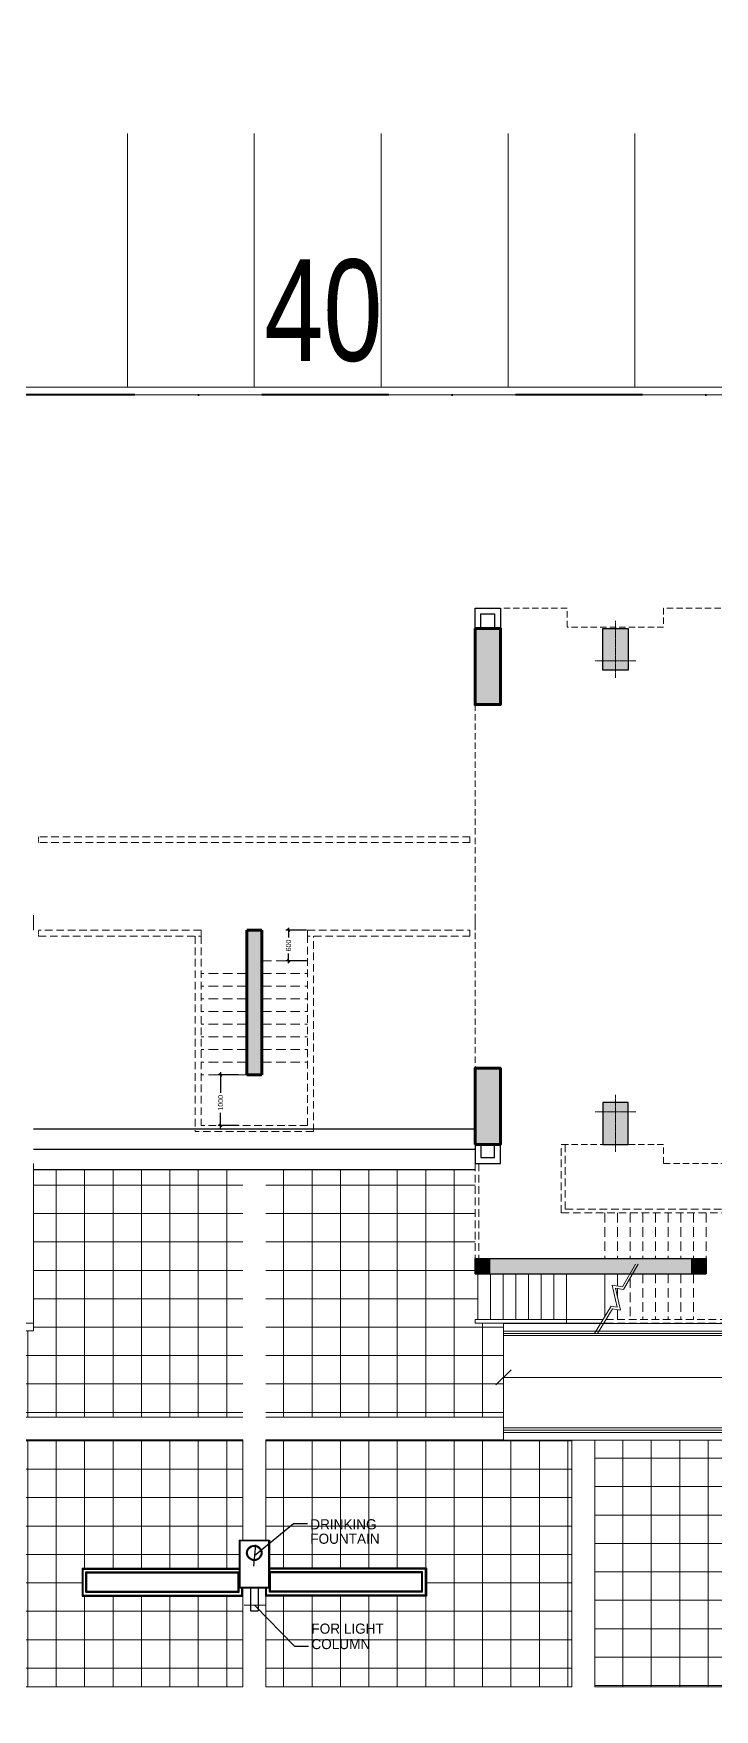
# Model space of a CAD drawing. Header units: inches. Extents: x 5542223 to 12533222, y 497239 to 5189502.
# Drawn here: x 6799452 to 6812870, y 2078494 to 2111526 of the extents above; entities that cross this region are included whole.
import ezdxf

# ---------------------------------------------------------------- set-up
doc = ezdxf.new("R2010")
doc.units = ezdxf.units.IN
doc.header["$MEASUREMENT"] = 0
for name, pattern in [('CENTER2', [1.125, 0.75, -0.125, 0.125, -0.125]), ('DASHDOT', [1, 0.5, -0.25, 0, -0.25]), ('HIDDEN', [0.375, 0.25, -0.125]), ('HIDDEN2', [0.1875, 0.125, -0.0625]), ('HIDDENX2', [0.75, 0.5, -0.25])]:
    doc.linetypes.add(name, pattern=pattern)
doc.layers.get('0').update_dxf_attribs({"color": 1})
for name, color, linetype, lineweight in [('Area_parking', 7, 'DASHDOT', 40), ('col', 7, 'Continuous', 30), ('grid', 7, 'CENTER2', 9), ('hatch_col', 8, 'Continuous', 5), ('HosGreenHatch', 7, 'Continuous', 5), ('HosPlanter', 7, 'Continuous', 13), ('HosRamp', 7, 'Continuous', 13), ('HosSteps', 7, 'Continuous', 13), ('LS PAVMNT', 8, 'Continuous', 5), ('PARKING NO TXT', 7, 'Continuous', 9), ('PROJECTION', 7, 'HIDDEN', 18), ('railing', 253, 'Continuous', 15), ('RAILING_ABOVE', 7, 'HIDDENX2', 18), ('Road', 7, 'Continuous', 15), ('Road_CStone', 8, 'Continuous', 15), ('S_Parkingbays', 7, 'Continuous', 13), ('S_Stair_Projection', 7, 'HIDDEN2', 18), ('STAIR', 253, 'Continuous', 5), ('TEXT', 7, 'Continuous', 20), ('WALL', 7, 'Continuous', 30)]:
    doc.layers.add(name, color=color, linetype=linetype, lineweight=lineweight)
doc.styles.add('Parking_txt', font='arial.ttf', dxfattribs={"width": 0.75})
doc.styles.add('style1', font='ROMANS.SHX', dxfattribs={"width": 0.75, "height": 750})
doc.styles.add('style2', font='ROMANS.SHX', dxfattribs={"width": 0.8})
doc.styles.add('WMF-Arial2', font='arial.ttf')
doc.dimstyles.new('nuts', dxfattribs={"dimscale": 0, "dimtxt": 300, "dimasz": 250, "dimexe": 100, "dimexo": 50, "dimgap": 100, "dimtad": 1, "dimdec": 0, "dimzin": 0, "dimdsep": 46, "dimtxsty": 'style1', "dimblk": 'OBLIQUE', "dimcen": 250, "dimdle": 100, "dimclrd": 256, "dimclre": 256, "dimclrt": 256, "dimadec": 0, "dimazin": 0, "dimtfac": 1, "dimtdec": 0, "dimtmove": 2, "dimatfit": 3, "dimldrblk": 'OBLIQUE', "dimfxl": 1, "dimlwd": -1, "dimlwe": -1, "dimarcsym": 0})
doc.dimstyles.new('nuts1', dxfattribs={"dimscale": 0, "dimtxt": 200, "dimasz": 250, "dimexe": 100, "dimexo": 50, "dimgap": 100, "dimtad": 1, "dimdec": 0, "dimzin": 0, "dimdsep": 46, "dimtxsty": 'style2', "dimblk": 'OBLIQUE', "dimcen": 250, "dimdle": 100, "dimclrd": 256, "dimclre": 256, "dimclrt": 256, "dimadec": 0, "dimazin": 0, "dimtfac": 1, "dimtdec": 0, "dimtmove": 2, "dimatfit": 3, "dimfxl": 1, "dimlwd": -1, "dimlwe": -1, "dimarcsym": 0})
pattern_1 = [(90, (-2274895.06, -572081.5), (-56.5685425, 56.5685425), [15, -98.137085]), (45, (-2274895.06, -572081.5), (-56.5685425, 56.5685425), [15, -65]), (135, (-2274895.06, -572081.5), (-56.5685425, -56.5685425), [15, -65])]

# ---------------------------------------------------------------- blocks, each defined once
blk = doc.blocks.new('colum')
at = {"layer": 'hatch_col'}
blk.add_hatch(color=256, dxfattribs=at).paths.add_polyline_path([(250, 185), (-250, 185), (-250, -640), (250, -640)])
at = {"layer": 'col'}
blk.add_lwpolyline([(-250, -640), (250, -640), (250, 185), (-250, 185)], close=True, dxfattribs=at)
at = {"layer": 'grid'}
for p, q in [((0, 335), (0, -790)), ((-400, 0), (400, 0))]:
    blk.add_line(p, q, dxfattribs=at)
blk = doc.blocks.new('B.HosEdge')
at = {"layer": 'hatch_col', "ltscale": 1000}
for points in [[(-25130, -2755), (-25630, -2755), (-25630, -4255), (-25130, -4255)], [(-25130, -11425), (-25630, -11425), (-25630, -12925), (-25130, -12925)], [(-25330, -15175), (-25330, -15475), (-25630, -15475), (-25630, -15175)], [(-21375, -15475), (-21375, -15175), (-21075, -15175), (-21075, -15475)]]:
    blk.add_hatch(color=256, dxfattribs=at).paths.add_polyline_path(points)
h = blk.add_hatch(color=256, dxfattribs=at)
h.paths.add_polyline_path([(-25330, -15475), (-25330, -15175), (-22865, -15175), (-22865, -15475)])
h.paths.add_polyline_path([(-22865, -15475), (-22865, -15175), (-21375, -15175), (-21375, -15475)])
at = {"layer": 'col'}
for points in [[(-25630, -2755), (-25630, -2355), (-25130, -2355), (-25130, -2755)], [(-25515, -2755), (-25515, -2470), (-25245, -2470), (-25245, -2755)]]:
    blk.add_lwpolyline(points, dxfattribs=at)
at = {"layer": 'col', "color": 0, "lineweight": 70, "ltscale": 0.1}
for points in [[(-25630, -2755), (-25130, -2755), (-25130, -4255), (-25630, -4255)], [(-25630, -12925), (-25130, -12925), (-25130, -11425), (-25630, -11425)]]:
    blk.add_lwpolyline(points, close=True, dxfattribs=at)
at = {"layer": 'PROJECTION', "ltscale": 500}
for q in [(-25630, -2355), (-25630, -12925)]:
    blk.add_line((-25630, -2755), q, dxfattribs=at)
for points in [[(-20600, -2355), (-21915, -2355), (-21915, -2730), (-23815, -2730), (-23815, -2355), (-25630, -2355), (-25630, -2730)], [(-13066, -12925), (-13066, -12925), (-13066, -12925), (-13755, -12925), (-13755, -13300), (-16885, -13300), (-16885, -12925), (-18785, -12925), (-18785, -13300), (-21915, -13300), (-21915, -12925), (-23815, -12925), (-23815, -12925), (-23815, -12925), (-23815, -12925)]]:
    blk.add_lwpolyline(points, dxfattribs=at)
at = {"layer": 'railing', "ltscale": 50}
for p, q in [((-23825, -16375), (-23825, -16450)), ((-23075, -16413), (-23075, -16450))]:
    blk.add_line(p, q, dxfattribs=at)
for points in [[(-25630, -16375), (-23110, -16375)], [(-25630, -16450), (-25630, -16375)], [(-25630, -16450), (-23156, -16450)]]:
    blk.add_lwpolyline(points, dxfattribs=at)
at = {"layer": 'RAILING_ABOVE', "ltscale": 300}
for p, q in [((-25630, -12850), (-25630, -15175)), ((-23815, -12925), (-23930, -12925)), ((-25555, -13300), (-25555, -15175))]:
    blk.add_line(p, q, dxfattribs=at)
for points in [[(-23052, -16375), (-20175, -16375), (-20175, -14275), (-23930, -14275), (-23930, -12925)], [(-23052, -16450), (-20100, -16450), (-20100, -14200), (-23855, -14200), (-23855, -12925)]]:
    blk.add_lwpolyline(points, dxfattribs=at)
at = {"layer": 'S_Stair_Projection', "lineweight": 20, "ltscale": 1500}
for p, q in [((-23075, -14275), (-23075, -15175)), ((-22825, -14275), (-22825, -15175)), ((-22575, -14275), (-22575, -15175)), ((-22325, -14275), (-22325, -15175)), ((-22075, -14275), (-22075, -15175)), ((-21825, -14275), (-21825, -15175)), ((-21575, -14275), (-21575, -15175)), ((-21325, -14275), (-21325, -15175)), ((-21075, -14275), (-21075, -15175)), ((-22325, -15475), (-22325, -16375)), ((-22075, -15475), (-22075, -16375)), ((-21825, -15475), (-21825, -16375)), ((-21575, -15475), (-21575, -16375)), ((-21325, -15475), (-21325, -16375)), ((-22825, -15767), (-22825, -15928)), ((-22575, -15563), (-22575, -16375)), ((-22825, -16181), (-22825, -16375))]:
    blk.add_line(p, q, dxfattribs=at)
at = {"layer": 'STAIR', "ltscale": 50}
for p, q in [((-25575, -15475), (-25575, -16375)), ((-25325, -15475), (-25325, -16375)), ((-25075, -15475), (-25075, -16375)), ((-24825, -15475), (-24825, -16375)), ((-24575, -15475), (-24575, -16375)), ((-24325, -15475), (-24325, -16375)), ((-24075, -15475), (-24075, -16375)), ((-23825, -15475), (-23825, -16375)), ((-23075, -15475), (-23075, -16317)), ((-22825, -15475), (-22825, -15716))]:
    blk.add_line(p, q, dxfattribs=at)
at = {"layer": 'STAIR'}
for points in [[(-22471, -15286), (-22728, -15731), (-22931, -15700), (-22829, -16130), (-22950, -16111), (-23278, -16651)], [(-22415, -15286), (-22703, -15786), (-22864, -15761), (-22763, -16191), (-22924, -16166), (-23220, -16651)]]:
    blk.add_lwpolyline(points, dxfattribs=at)
at = {"layer": 'WALL', "ltscale": 50}
for p, q in [((-25630, -15175), (-21075, -15175)), ((-25630, -15475), (-25630, -15175)), ((-21075, -15175), (-21075, -15475)), ((-25630, -15475), (-21075, -15475))]:
    blk.add_line(p, q, dxfattribs=at)
at = {"layer": 'WALL', "ltscale": 0.1}
for points in [[(-25630, -12925), (-25630, -13300), (-25130, -13300), (-25130, -12925)], [(-25515, -12925), (-25515, -13185), (-25245, -13185), (-25245, -12925)]]:
    blk.add_lwpolyline(points, dxfattribs=at)
at = {"layer": 'col', "ltscale": 750, "xscale": -1, "rotation": 180}
blk.add_blockref('colum', (-22865, -3395), dxfattribs=at)
blk.add_blockref('colum', (-22865, -3395), dxfattribs=at)
at = {"layer": 'col', "ltscale": 750}
blk.add_blockref('colum', (-22865, -12285), dxfattribs=at)
blk.add_blockref('colum', (-22865, -12285), dxfattribs=at)
blk = doc.blocks.new('_OBLIQUE')
at = {"color": 0, "linetype": 'ByBlock'}
blk.add_line((-0.5, -0.5), (0.5, 0.5), dxfattribs=at)
blk = doc.blocks.new('*D72')
at = {"layer": 'Defpoints', "ltscale": 1000, "transparency": 16777216}
for p, q in [((-385585, 653483), (-385987, 653483)), ((-385937, 653533), (-385937, 653343)), ((-385585, 652883), (-385987, 652883)), ((-385937, 652833), (-385937, 653022))]:
    blk.add_line(p, q, dxfattribs=at)
at = {"layer": 'Defpoints', "color": 0, "ltscale": 1000, "transparency": 16777216}
for p in [(-385535, 653483), (-385937, 652883), (-385535, 652883)]:
    blk.add_point(p, dxfattribs=at)
at = {"layer": 'Defpoints', "ltscale": 1000, "transparency": 16777216, "xscale": 50, "yscale": 50, "zscale": 50}
for p, rotation in [((-385937, 653483), 90), ((-385937, 652883), 270)]:
    blk.add_blockref('_OBLIQUE', p, dxfattribs=dict(at, rotation=rotation))
at = {"layer": 'Defpoints', "ltscale": 1000, "transparency": 16777216, "insert": (-385937, 653183), "char_height": 100, "attachment_point": 5, "rotation": 90, "style": 'WMF-Arial2'}
blk.add_mtext('600', dxfattribs=at)
blk = doc.blocks.new('*D73')
at = {"layer": 'Defpoints', "ltscale": 1000, "transparency": 16777216}
for p, q in [((-386923, 650633), (-387325, 650633)), ((-387275, 650683), (-387275, 650276)), ((-387275, 649583), (-387275, 649887)), ((-386923, 649633), (-387325, 649633))]:
    blk.add_line(p, q, dxfattribs=at)
at = {"layer": 'Defpoints', "color": 0, "ltscale": 1000, "transparency": 16777216}
for p in [(-386873, 650633), (-387275, 649633), (-386873, 649633)]:
    blk.add_point(p, dxfattribs=at)
at = {"layer": 'Defpoints', "ltscale": 1000, "transparency": 16777216, "xscale": 50, "yscale": 50, "zscale": 50}
for p, rotation in [((-387275, 650633), 90), ((-387275, 649633), 270)]:
    blk.add_blockref('_OBLIQUE', p, dxfattribs=dict(at, rotation=rotation))
at = {"layer": 'Defpoints', "ltscale": 1000, "transparency": 16777216, "insert": (-387275, 650082), "char_height": 100, "attachment_point": 5, "rotation": 90, "style": 'WMF-Arial2'}
blk.add_mtext('1000', dxfattribs=at)
blk = doc.blocks.new('GHosStairMid')
at = {"layer": 'hatch_col', "ltscale": 1000}
blk.add_hatch(color=256, dxfattribs=at).paths.add_polyline_path([(-4500, 4595), (-4200, 4595), (-4200, 2046.5), (-4200, 2045), (-4200, 1745), (-4500, 1745), (-4500, 2045), (-4500, 2046.5)])
at = {"layer": 'col', "color": 0, "lineweight": 70, "ltscale": 0.1}
for p, q in [((-4500, 2046.5), (-4500, 4595)), ((-4200, 4595), (-4500, 4595)), ((-4200, 2046.5), (-4200, 4595)), ((-4500, 1745), (-4500, 2045)), ((-4200, 2045), (-4200, 1745)), ((-4200, 1745), (-4500, 1745))]:
    blk.add_line(p, q, dxfattribs=at)
at = {"layer": 'PROJECTION', "ltscale": 3}
for p, q in [((-8600, 6325), (-8600, 6440)), ((-8600, 4595), (-8600, 4480)), ((-5400, 4480), (-5400, 4595))]:
    blk.add_line(p, q, dxfattribs=at)
at = {"layer": 'railing', "linetype": 'Continuous', "ltscale": 1000}
for p, q in [((-8700, 4895), (-8700, 4595)), ((0, 4895), (0, 4595))]:
    blk.add_line(p, q, dxfattribs=at)
at = {"layer": 'RAILING_ABOVE', "ltscale": 300}
for p, q in [((-100, 6440), (-8600, 6440)), ((-100, 6325), (-8600, 6325)), ((-100, 6325), (-100, 6440)), ((-5400, 4595), (-8600, 4595)), ((-8600, 4480), (-5400, 4480)), ((-5515, 4480), (-5515, 630)), ((-5400, 4480), (-5400, 745)), ((-3300, 4595), (-100, 4595)), ((-3300, 4480), (-3300, 4595)), ((-100, 4480), (-3300, 4480)), ((-3300, 745), (-3300, 4480)), ((-3185, 630), (-3185, 4480)), ((-100, 4480), (-100, 4595)), ((-3300, 745), (-5400, 745)), ((-3185, 630), (-5515, 630))]:
    blk.add_line(p, q, dxfattribs=at)
at = {"layer": 'S_Stair_Projection', "lineweight": 20, "ltscale": 1500}
for p, q in [((-4200, 3995), (-3300, 3995)), ((-4500, 3745), (-5400, 3745)), ((-4200, 3745), (-3300, 3745)), ((-4500, 3495), (-5400, 3495)), ((-4200, 3495), (-3300, 3495)), ((-4500, 3245), (-5400, 3245)), ((-4500, 2995), (-5400, 2995)), ((-4200, 3245), (-3300, 3245)), ((-4200, 2995), (-3300, 2995)), ((-4500, 2745), (-5400, 2745)), ((-4200, 2745), (-3300, 2745)), ((-4500, 2495), (-5400, 2495)), ((-4200, 2495), (-3300, 2495)), ((-4500, 2245), (-5400, 2245)), ((-4500, 1995), (-5400, 1995)), ((-4200, 2245), (-3300, 2245)), ((-4200, 1995), (-3300, 1995)), ((-4500, 1745), (-5400, 1745))]:
    blk.add_line(p, q, dxfattribs=at)
at = {"layer": 'Defpoints', "ltscale": 0.1}
for base, p1, p2, picture, middle in [((-3676.5, 3995), (-3273.7, 4595), (-3273.7, 3995), '*D72', (-3676.5, 4295)), ((-5014.5, 745), (-4611.7, 1745), (-4611.7, 745), '*D73', (-5014.5, 1194.3))]:
    dim = blk.add_linear_dim(base=base, p1=p1, p2=p2, angle=270, dimstyle='nuts1', override={"dimscale": 1, "dimtxt": 100, "dimasz": 50, "dimexe": 50, "dimgap": 50, "dimtxsty": 'WMF-Arial2', "dimdle": 50}, dxfattribs=at)
    dim.commit()
    dim.dimension.update_dxf_attribs({"geometry": picture, "text_midpoint": middle, "dimtype": 129, "insert": (382261, -648887.5)})
blk = doc.blocks.new('HosEnt3')
at = {"layer": 'HosGreenHatch', "ltscale": 0.1}
h = blk.add_hatch(dxfattribs=at)
h.set_pattern_fill('GRASS', color=256, scale=80, style=0)
h.set_pattern_definition([(90, (-5557177.83, 2072128.13), (-56.5685425, 56.5685425), [15, -98.137085]), (45, (-5557177.83, 2072128.13), (-56.5685425, 56.5685425), [15, -65]), (135, (-5557177.83, 2072128.13), (-56.5685425, -56.5685425), [15, -65])])
h.paths.add_polyline_path([(-150, -150), (-5830, -150), (-6559, -879), (-5922, -1515), (-5457, -1050), (-150, -1050)])
at = {"layer": 'HosGreenHatch'}
h = blk.add_hatch(dxfattribs=at)
h.set_pattern_fill('GRASS', color=256, scale=80, style=0)
h.set_pattern_definition([(90, (-2214935.06, -572081.5), (-56.5685425, 56.5685425), [15, -98.137085]), (45, (-2214935.06, -572081.5), (-56.5685425, 56.5685425), [15, -65]), (135, (-2214935.06, -572081.5), (-56.5685425, -56.5685425), [15, -65])])
h.paths.add_polyline_path([(-8963, -4701), (-9740, -3923), (-9975, -3923), (-9975, -6843), (-8963, -6843)])
at = {"ltscale": 0.1}
for p, q in [((-1358, -2452), (-1075, -2169)), ((-17245, -5954), (-17245, -3954)), ((-12125, -5864), (-12125, -4044)), ((-12035, -5954), (-10215, -5954)), ((-10175, -5954), (-10125, -5954)), ((-10215, -7108), (-12035, -7108)), ((-10125, -7108), (-10175, -7108)), ((-10125, -7108), (-10125, -7158)), ((-10125, -7198), (-10125, -9018)), ((-7245, -7108), (-7245, -9108))]:
    blk.add_line(p, q, dxfattribs=at)
for points in [[(-5289, -1571), (-5289, -1971), (-1839, -1971), (-1411, -2399), (-1128, -2116), (-1673, -1571)], [(-8357, -6622), (-7957, -6622), (-7957, -6222), (-8357, -6222)], [(-7657, -6622), (-7257, -6622), (-7257, -6222), (-7657, -6222)]]:
    blk.add_lwpolyline(points, close=True, dxfattribs=at)
blk.add_lwpolyline([(-371, -4672), (-371, -2874), (-916, -2329), (-1199, -2611), (-771, -3039), (-771, -4672), (-371, -4672)], dxfattribs=at)
at = {"color": 3, "ltscale": 0.1}
blk.add_lwpolyline([(-7245, -7108), (-10125, -7108), (-10125, -3954), (-17245, -3954)], dxfattribs=at)
at = {"color": 8, "ltscale": 0.1}
for points in [[(-7245, -7158), (-10175, -7158), (-10175, -4004), (-17245, -4004)], [(-7245, -7198), (-10215, -7198), (-10215, -4044), (-17245, -4044)], [(-7245, -9018), (-12035, -9018), (-12035, -5864), (-17245, -5864)], [(-7245, -9058), (-12075, -9058), (-12075, -5904), (-17245, -5904)]]:
    blk.add_lwpolyline(points, dxfattribs=at)
at = {"color": 5, "ltscale": 0.1}
for centre in [(-5728, -1816), (-8760, -4848)]:
    blk.add_circle(centre, 75, dxfattribs=at)
at = {"layer": 'HosPlanter', "ltscale": 0.1}
for points in [[(0, 0), (-5892, 0), (-6771, -879), (-5922, -1727), (-5395, -1200), (0, -1200)], [(-150, -150), (-5830, -150), (-6559, -879), (-5922, -1515), (-5457, -1050), (-150, -1050)]]:
    blk.add_lwpolyline(points, close=True, dxfattribs=at)
blk.add_lwpolyline([(-9975, -6843), (-8963, -6843), (-8963, -4701), (-9740, -3923), (-9975, -3923), (-9975, -3804), (-9697, -3804), (-8848, -4653), (-8848, -6954)], dxfattribs=at)
at = {"layer": 'HosRamp', "ltscale": 0.1}
blk.add_lwpolyline([(-17245, -3954), (-10125, -3954), (-10125, -7108), (-7245, -7108), (-7245, -6958), (-9975, -6958), (-9975, -3804), (-17245, -3804), (-17245, -3954)], dxfattribs=at)
at = {"layer": 'HosRamp'}
blk.add_lwpolyline([(-17245, -6104), (-12275, -6104), (-12275, -9258), (-7245, -9258), (-7245, -9108), (-12125, -9108), (-12125, -5954), (-17245, -5954), (-17245, -6104)], dxfattribs=at)
at = {"layer": 'HosSteps', "ltscale": 0.1}
for p, q in [((-9697, -3804), (-6771, -879)), ((-9485, -4017), (-6559, -1091)), ((-9272, -4229), (-6347, -1303)), ((-9060, -4441), (-6135, -1515)), ((-8848, -4653), (-5922, -1727))]:
    blk.add_line(p, q, dxfattribs=at)
at = {"layer": 'WALL', "ltscale": 0.1}
blk.add_line((-1252, -2558), (-969, -2275), dxfattribs=at)
blk.add_lwpolyline([(-969, -2275), (-1075, -2169), (-1358, -2452), (-1252, -2558)], close=True, dxfattribs=at)
blk.add_leader([(-17245, -5042), (-12125, -5042)], dimstyle='nuts', override={"dimscale": 100, "dimasz": 3, "dimtad": 0})
at = {"layer": 'TEXT'}
for points in [[(-7344, -3149), (-8396, -2098)], [(-11173, -5954), (-11173, -7108)], [(-10125, -8419), (-7245, -8419)]]:
    blk.add_leader(points, dimstyle='nuts', override={"dimscale": 100, "dimasz": 3, "dimtad": 0}, dxfattribs=at)
blk = doc.blocks.new('HosEnt4')
at = {"layer": 'HosGreenHatch', "ltscale": 0.1}
h = blk.add_hatch(dxfattribs=at)
h.set_pattern_fill('GRASS', color=256, scale=80, style=0)
h.set_pattern_definition([(90, (5557178.187, 2072128.13), (56.5685425, 56.5685425), [15, -98.137085]), (135, (5557178.19, 2072128.13), (56.5685425, 56.5685425), [15, -65]), (45, (5557178.19, 2072128.13), (56.5685425, -56.5685425), [15, -65])])
h.paths.add_polyline_path([(150, -150), (5831, -150), (6559, -879), (5923, -1515), (5458, -1050), (150, -1050)])
at = {"layer": 'HosGreenHatch'}
h = blk.add_hatch(dxfattribs=at)
h.set_pattern_fill('GRASS', color=256, scale=80, style=0)
h.set_pattern_definition(pattern_1)
h.paths.add_polyline_path([(9975, -3923), (9749, -3923), (8968, -4705), (8968, -6844), (9975, -6844)])
h = blk.add_hatch(dxfattribs=at)
h.set_pattern_fill('GRASS', color=256, scale=80, style=0)
h.set_pattern_definition(pattern_1)
h.paths.add_polyline_path([(14275, -6108), (12275, -6108), (12275, -6959), (14275, -6959)])
at = {"ltscale": 0.1}
for p, q in [((1129, -2116), (1674, -1571)), ((5290, -1571), (1674, -1571)), ((5290, -1971), (5290, -1571)), ((1412, -2399), (1840, -1971)), ((5290, -1971), (1840, -1971)), ((1359, -2452), (1076, -2169)), ((1129, -2116), (1412, -2399)), ((372, -2874), (917, -2329)), ((772, -3039), (1200, -2611)), ((917, -2329), (1200, -2611)), ((372, -4672), (372, -2874)), ((772, -4672), (772, -3039)), ((17245, -5958), (17245, -3958)), ((12125, -5868), (12125, -4048)), ((772, -4672), (372, -4672)), ((12125, -5958), (12125, -5908)), ((10175, -5958), (10125, -5958)), ((12035, -5958), (10215, -5958)), ((12125, -5958), (12075, -5958)), ((7245, -7109), (7245, -9109)), ((10125, -7109), (10175, -7109)), ((10125, -7109), (10125, -7159)), ((10125, -7199), (10125, -9019)), ((10215, -7109), (12035, -7109)), ((12075, -7109), (12125, -7109)), ((12125, -7109), (12125, -7159)), ((12125, -7199), (12125, -9019)), ((12125, -9059), (12125, -9109))]:
    blk.add_line(p, q, dxfattribs=at)
at = {"color": 8, "ltscale": 0.1}
for p, q in [((12035, -7199), (12035, -5868)), ((12035, -5868), (17245, -5868)), ((12075, -7159), (12075, -5908)), ((12075, -5908), (17245, -5908)), ((12035, -7199), (14185, -7199)), ((12075, -7159), (14225, -7159)), ((14185, -9250), (14185, -7199)), ((14225, -9250), (14225, -7159)), ((7245, -9019), (12865, -9019)), ((7245, -9059), (12825, -9059)), ((12825, -9259), (12825, -9059)), ((12865, -9259), (12865, -9019)), ((12825, -9259), (12865, -9259)), ((14185, -9250), (14225, -9250))]:
    blk.add_line(p, q, dxfattribs=at)
for points in [[(7245, -7159), (10175, -7159), (10175, -4008), (17245, -4008)], [(7245, -7199), (10215, -7199), (10215, -4048), (17245, -4048)]]:
    blk.add_lwpolyline(points, dxfattribs=at)
at = {"ltscale": 0.1}
for points in [[(7658, -6622), (7258, -6622), (7258, -6222), (7658, -6222)], [(8358, -6622), (7958, -6622), (7958, -6222), (8358, -6222)]]:
    blk.add_lwpolyline(points, close=True, dxfattribs=at)
at = {"color": 5, "ltscale": 0.1}
for centre in [(5781, -1869), (8711, -4798)]:
    blk.add_circle(centre, 75, dxfattribs=at)
at = {"layer": 'HosRamp', "ltscale": 0.1}
for points in [[(0, 0), (5893, 0), (6771, -879), (5923, -1727), (5396, -1200), (0, -1200)], [(150, -150), (5831, -150), (6559, -879), (5923, -1515), (5458, -1050), (150, -1050)], [(14425, -5958), (14425, -7109), (12125, -7109), (12125, -5958), (14425, -5958)]]:
    blk.add_lwpolyline(points, close=True, dxfattribs=at)
for points in [[(17245, -3958), (10125, -3958), (10125, -7109), (7245, -7109), (7245, -6959), (9975, -6959), (9975, -3808), (17245, -3808), (17245, -3958)], [(9975, -3808), (9701, -3808), (8853, -4657), (8853, -6959)], [(9975, -3923), (9749, -3923), (8968, -4705), (8968, -6844), (9975, -6844)], [(14275, -6108), (12275, -6108), (12275, -6959), (14275, -6959), (14275, -6108)], [(14425, -5958), (17805, -5958), (17805, -6108), (14425, -6108)], [(14425, -7109), (14425, -9250), (14275, -9250), (14275, -7109)], [(7245, -9259), (12775, -9259), (12775, -9109), (7245, -9109), (7245, -9259)]]:
    blk.add_lwpolyline(points, dxfattribs=at)
at = {"layer": 'HosSteps', "ltscale": 0.1}
for p, q in [((9701, -3808), (6771, -879)), ((9277, -4233), (6347, -1303)), ((9489, -4021), (6559, -1091)), ((9065, -4445), (6135, -1515)), ((8853, -4657), (5923, -1727)), ((17305, -6108), (17305, -9259)), ((17555, -6108), (17555, -9259)), ((17805, -6108), (17805, -9258))]:
    blk.add_line(p, q, dxfattribs=at)
at = {"layer": 'WALL', "ltscale": 0.1}
blk.add_line((1253, -2558), (970, -2275), dxfattribs=at)
blk.add_lwpolyline([(970, -2275), (1076, -2169), (1359, -2452), (1253, -2558)], close=True, dxfattribs=at)
for points in [[(5877, -2402), (7273, -1008)], [(17245, -5046), (12125, -5046)], [(10125, -8419), (7245, -8419)]]:
    blk.add_leader(points, dimstyle='nuts', override={"dimscale": 100, "dimasz": 3, "dimtad": 0})

msp = doc.modelspace()

# ---------------------------------------------------------------- hatches: boundary and pattern name
at = {"layer": 'LS PAVMNT', "ltscale": 0.1}
h = msp.add_hatch(dxfattribs=at)
h.set_pattern_fill('ANSI37', color=256, scale=4480, angle=45, style=0)
h.set_pattern_definition([(270, (1268778.94, 7868.5), (-560, -1e-13), []), (180, (1268778.94, 7868.5), (-1e-13, 560), [])])
h.paths.add_polyline_path([(6810061.774, 2078939.233), (6804026.774, 2078939.233), (6804026.774, 2080729.233), (6807194.575, 2080729.233), (6807194.575, 2081279.233), (6804101.774, 2081279.233), (6804101.774, 2081829.233), (6804026.774, 2081829.233), (6804026.774, 2083805.02), (6808711.777, 2083805.02), (6810061.774, 2083805.02)])
h.paths.add_polyline_path([(6803576.774, 2081829.233), (6803501.774, 2081829.233), (6803501.774, 2081279.233), (6800408.973, 2081279.233), (6800408.973, 2080729.233), (6803576.774, 2080729.233), (6803576.774, 2078939.233), (6797541.774, 2078939.233), (6797541.774, 2083805.02), (6798892.133, 2083805.02), (6803576.774, 2083805.02)])
h.paths.add_polyline_path([(6803576.774, 2084255.02), (6798892.133, 2084255.02), (6798892.133, 2085955.02), (6799452.133, 2085955.02), (6799452.133, 2086105.02), (6799452.133, 2089130.02), (6803576.774, 2089130.02)])
h.paths.add_polyline_path([(6808711.777, 2084255.02), (6804026.774, 2084255.02), (6804026.774, 2089130.02), (6808151.777, 2089130.02), (6808151.777, 2087380.02), (6808151.777, 2087080.02), (6808206.777, 2087080.02), (6808206.777, 2086180.02), (6808151.777, 2086180.02), (6808151.777, 2086105.02), (6808711.777, 2086105.02), (6808711.777, 2085955.02)])
h.paths.add_polyline_path([(6807826.93, 2084063.056), (6807826.93, 2083696.985), (6808014.43, 2083696.985), (6808014.43, 2084063.056)], flags=9)
h.paths.add_polyline_path([(6804915.751, 2080236.707), (6806549.084, 2080236.707), (6806549.084, 2079936.707), (6804915.751, 2079936.707)], flags=24)
h.paths.add_polyline_path([(6804906.227, 2079933.085), (6806158.608, 2079933.085), (6806158.608, 2079633.085), (6804906.227, 2079633.085)], flags=24)
h.paths.add_polyline_path([(6804893.096, 2082009.4), (6806326.429, 2082009.4), (6806326.429, 2081709.4), (6804893.096, 2081709.4)], flags=24)
h.paths.add_polyline_path([(6804893.096, 2082293.681), (6806297.858, 2082293.681), (6806297.858, 2081993.681), (6804893.096, 2081993.681)], flags=24)
h.paths.add_polyline_path([(6799626.52, 2086746.268), (6799626.52, 2087742.697), (6800301.52, 2087742.697), (6800301.52, 2086746.268)], flags=24)
h.paths.add_polyline_path([(6801447.062, 2088980.994), (6802443.491, 2088980.994), (6802443.491, 2088305.994), (6801447.062, 2088305.994)], flags=24)
h.paths.add_polyline_path([(6807826.93, 2086213.056), (6807826.93, 2085846.985), (6808014.43, 2085846.985), (6808014.43, 2086213.056)], flags=24)
h.paths.add_polyline_path([(6807826.93, 2085206.509), (6807826.93, 2084703.532), (6808014.43, 2084703.532), (6808014.43, 2085206.509)], flags=24)
h.paths.add_polyline_path([(6807401.76, 2085206.509), (6807401.76, 2084703.532), (6807589.26, 2084703.532), (6807589.26, 2085206.509)], flags=24)
h.paths.add_polyline_path([(6807326.404, 2086905.346), (6807897.832, 2086905.346), (6807897.832, 2086405.346), (6807326.404, 2086405.346)], flags=24)
h = msp.add_hatch(dxfattribs=at)
h.set_pattern_fill('ANSI37', color=256, scale=4480, angle=45, style=0)
h.set_pattern_definition([(90, (12338824.6, 4143124.74), (560, 1e-13), []), (360, (12338824.6, 4143124.74), (1e-13, -560), [])])
h.paths.add_polyline_path([(6820517.289, 2078939.233), (6820517.714, 2079996.61), (6825806.416, 2079996.61), (6825956.415, 2079996.61), (6825956.415, 2078939.233)])
h.paths.add_polyline_path([(6815981.416, 2078939.233), (6815981.416, 2083805.02), (6816255.685, 2083805.02), (6819185.481, 2080875.224), (6820067.712, 2079992.993), (6820067.289, 2078939.233)])
h.paths.add_polyline_path([(6815531.416, 2078939.233), (6810511.774, 2078939.233), (6810511.774, 2083805.02), (6815531.416, 2083805.02)])
h.paths.add_polyline_path([(6819064.98, 2080978.605), (6818880.456, 2080978.605), (6818880.456, 2081353.605), (6819064.98, 2081353.605)], flags=24)
h.paths.add_polyline_path([(6818921.523, 2080661.912), (6818367.952, 2080661.912), (6818367.952, 2081036.912), (6818921.523, 2081036.912)], flags=24)

# ---------------------------------------------------------------- linework, layer by layer
at = {"ltscale": 0.1}
for p, q in [((6808151.777, 2089930.02), (6799452.133, 2089930.02)), ((6808151.777, 2089530.02), (6799452.133, 2089530.02)), ((6808151.777, 2089130.02), (6799452.133, 2089130.02)), ((6803501.774, 2081829.233), (6803501.774, 2080889.233)), ((6803501.774, 2081829.233), (6804101.774, 2081829.233)), ((6804101.774, 2081829.233), (6804101.774, 2080889.233)), ((6800408.973, 2081279.233), (6800408.973, 2080729.233)), ((6800408.973, 2081279.233), (6803501.774, 2081279.233)), ((6800427.723, 2081260.483), (6803501.774, 2081260.483)), ((6800427.723, 2080747.983), (6800427.723, 2081260.483)), ((6800502.723, 2081185.483), (6803483.024, 2081185.483)), ((6800502.723, 2080822.983), (6800502.723, 2081185.483)), ((6803483.024, 2080822.983), (6803483.024, 2081185.483)), ((6807194.575, 2081279.233), (6804101.774, 2081279.233)), ((6807175.825, 2081260.483), (6804101.774, 2081260.483)), ((6804120.524, 2080822.983), (6804120.524, 2081185.483)), ((6807100.825, 2081185.483), (6804120.524, 2081185.483)), ((6807100.825, 2080822.983), (6807100.825, 2081185.483)), ((6807175.825, 2080747.983), (6807175.825, 2081260.483)), ((6807194.575, 2081279.233), (6807194.575, 2080729.233)), ((6800408.973, 2080729.233), (6803576.774, 2080729.233)), ((6800427.723, 2080747.983), (6803558.024, 2080747.983)), ((6800502.723, 2080822.983), (6803483.024, 2080822.983)), ((6803501.774, 2080889.233), (6804101.774, 2080889.233)), ((6803558.024, 2080747.983), (6803558.024, 2080889.233)), ((6803576.774, 2080729.233), (6803576.774, 2080889.233)), ((6804026.774, 2080729.233), (6804026.774, 2080889.233)), ((6807194.575, 2080729.233), (6804026.774, 2080729.233)), ((6804045.524, 2080747.983), (6804045.524, 2080889.233)), ((6807175.825, 2080747.983), (6804045.524, 2080747.983)), ((6807100.825, 2080822.983), (6804120.524, 2080822.983))]:
    msp.add_line(p, q, dxfattribs=at)
msp.add_lwpolyline([(6803516.774, 2080904.233), (6804086.774, 2080904.233), (6804086.774, 2081814.233), (6803516.774, 2081814.233)], close=True, dxfattribs=at)
msp.add_circle((6864263.374, 1819279.277), 1322040.52)
for radius in [150, 135]:
    msp.add_circle((6803801.774, 2081579.233), radius, dxfattribs=at)
at = {"layer": 'Area_parking', "ltscale": 5000}
msp.add_lwpolyline([(6836451.955, 2104407.199), (6771151.955, 2104407.199), (6771151.955, 2122707.199), (6836451.955, 2122707.199)], close=True, dxfattribs=at)
at = {"layer": 'LS PAVMNT', "ltscale": 0.1}
for p, q in [((6798892.133, 2084255.02), (6803576.774, 2084255.02)), ((6804026.774, 2084255.02), (6808711.777, 2084255.02)), ((6798892.133, 2083805.02), (6803576.774, 2083805.02)), ((6803576.774, 2081829.233), (6803576.774, 2083805.02)), ((6804026.774, 2081829.233), (6804026.774, 2083805.02)), ((6804026.774, 2083805.02), (6808711.777, 2083805.02)), ((6804026.774, 2081829.233), (6804026.774, 2083805.02)), ((6810061.774, 2078939.233), (6810061.774, 2083805.02)), ((6810511.774, 2078939.233), (6810511.774, 2083805.02)), ((6803576.774, 2078939.233), (6803576.774, 2080889.233)), ((6804026.774, 2078939.233), (6804026.774, 2080889.233)), ((6803576.774, 2078939.233), (6797541.774, 2078939.233)), ((6810061.774, 2078939.233), (6804026.774, 2078939.233)), ((6810511.774, 2078939.233), (6815531.416, 2078939.233))]:
    msp.add_line(p, q, dxfattribs=at)
at = {"layer": 'Road'}
msp.add_line((6771301.955, 2104557.199), (6836301.955, 2104557.199), dxfattribs=at)
at = {"layer": 'Road_CStone', "ltscale": 6000}
msp.add_line((6771151.955, 2104407.199), (6836451.955, 2104407.199), dxfattribs=at)
at = {"layer": 'S_Parkingbays'}
for p, q in [((6801301.955, 2104557.199), (6801301.955, 2109557.199)), ((6803801.955, 2104557.199), (6803801.955, 2109557.199)), ((6806301.955, 2104557.199), (6806301.955, 2109557.199)), ((6808801.955, 2104557.199), (6808801.955, 2109557.199)), ((6811301.955, 2104557.199), (6811301.955, 2109557.199))]:
    msp.add_line(p, q, dxfattribs=at)
at = {"layer": 'WALL'}
for p, q in [((6800483.973, 2081204.233), (6803501.774, 2081204.233)), ((6800483.973, 2080804.233), (6800483.973, 2081204.233)), ((6803501.774, 2080804.233), (6803501.774, 2081204.233)), ((6804101.774, 2080804.233), (6804101.774, 2081204.233)), ((6807119.575, 2081204.233), (6804101.774, 2081204.233)), ((6807119.575, 2080804.233), (6807119.575, 2081204.233)), ((6800483.973, 2080804.233), (6803501.774, 2080804.233)), ((6807119.575, 2080804.233), (6804101.774, 2080804.233))]:
    msp.add_line(p, q, dxfattribs=at)
at = {"layer": 'WALL', "ltscale": 0.1}
for p, q in [((6803726.774, 2080889.233), (6803726.774, 2080439.233)), ((6803876.774, 2080889.233), (6803876.774, 2080439.233)), ((6803726.774, 2080439.233), (6803876.774, 2080439.233))]:
    msp.add_line(p, q, dxfattribs=at)

# ---------------------------------------------------------------- block references
at = {"layer": 'col'}
for name, p in [('B.HosEdge', (6833782.133, 2102556.199)), ('GHosStairMid', (6808152.133, 2089256.199))]:
    msp.add_blockref(name, p, dxfattribs=at)
at = {"layer": 'HosRamp', "xscale": -1, "rotation": 180}
for name, p in [('HosEnt4', (6781647.133, 2079997.789)), ('HosEnt3', (6825957.133, 2079997.789))]:
    msp.add_blockref(name, p, dxfattribs=at)

# ---------------------------------------------------------------- texts
at = {"layer": 'PARKING NO TXT', "style": 'Parking_txt', "width": 0.75}
msp.add_text('40', height=2000, dxfattribs=at).set_placement((6803997.228, 2105073.525, 0))
at = {"layer": 'TEXT'}
for s, p in [('DRINKING ', (6804905.001, 2082043.681)), ('FOUNTAIN', (6804905.001, 2081759.263)), ('FOR LIGHT', (6804927.655, 2079986.57)), ('COLUMN', (6804927.655, 2079682.948))]:
    msp.add_text(s, height=200, dxfattribs=at).set_placement(p)

# ---------------------------------------------------------------- leaders
for points in [[(6803806.444, 2081528.223), (6804572.712, 2082158.826), (6804848.068, 2082158.826)], [(6803812.331, 2080545.448), (6804595.367, 2079739.965), (6804870.723, 2079739.965)]]:
    msp.add_leader(points, dimstyle='nuts', override={"dimscale": 100, "dimasz": 3, "dimtad": 0})

doc.saveas('drawing.dxf')
